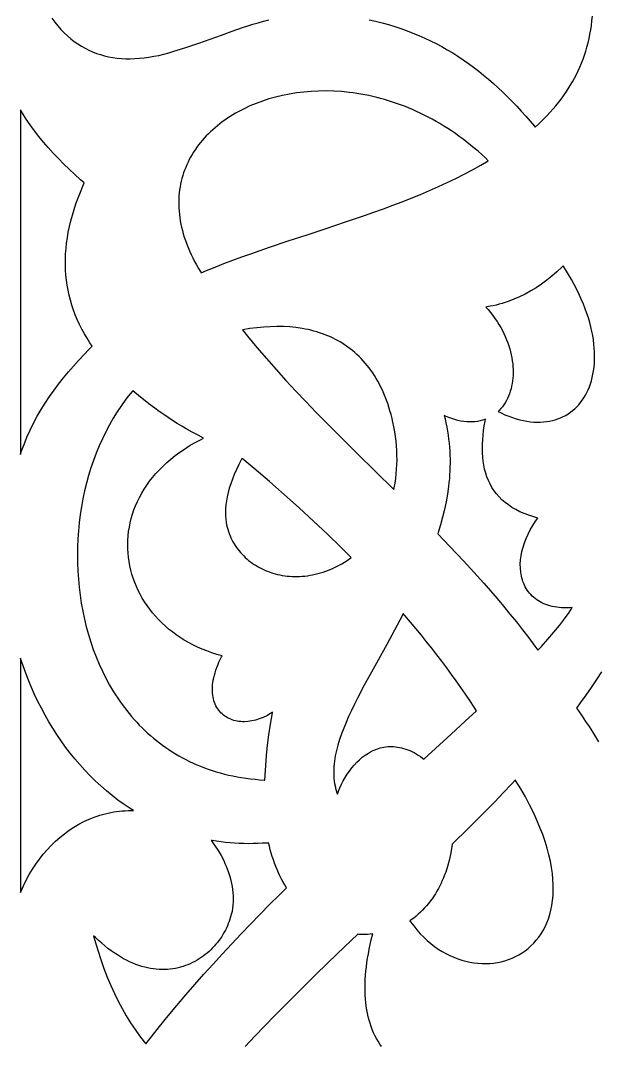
# Model space of a CAD drawing. Extents: x -340 to 340, y -265 to 265.
# Drawn here: x 230.2 to 258.09, y 35.36 to 84.92 of the extents above; entities that cross this region are included whole.
import ezdxf

# ---------------------------------------------------------------- set-up
doc = ezdxf.new("R2010")
doc.units = 0
doc.layers.add('LAYER_1', color=18, linetype='CONTINUOUS')

msp = doc.modelspace()

# ---------------------------------------------------------------- linework, layer by layer
at = {"layer": 'LAYER_1'}
for points in [[(231.713, 85.033), (231.858, 84.841), (232.008, 84.659), (232.161, 84.488), (232.317, 84.327), (232.477, 84.177), (232.641, 84.037), (232.808, 83.907), (232.978, 83.787), (233.152, 83.677), (233.329, 83.576), (233.51, 83.485), (233.694, 83.403), (233.882, 83.33), (234.073, 83.267), (234.268, 83.212), (234.467, 83.166), (234.669, 83.13), (234.875, 83.102), (235.085, 83.082), (235.298, 83.072), (235.515, 83.07), (235.736, 83.076), (235.96, 83.091), (236.188, 83.114), (236.419, 83.146), (236.654, 83.186), (236.893, 83.234), (237.135, 83.291), (237.38, 83.355), (237.63, 83.428), (237.944, 83.526), (238.249, 83.626), (238.835, 83.825), (239.927, 84.217), (240.446, 84.403), (240.954, 84.579), (241.206, 84.662), (241.459, 84.741), (241.711, 84.815), (241.965, 84.885), (242.221, 84.95)], [(247.082, 84.951), (247.399, 84.881), (247.711, 84.804), (248.019, 84.72), (248.323, 84.629), (248.622, 84.531), (248.917, 84.426), (249.207, 84.314), (249.494, 84.196), (249.776, 84.071), (250.054, 83.94), (250.328, 83.802), (250.598, 83.657), (250.865, 83.506), (251.128, 83.35), (251.386, 83.186), (251.642, 83.017), (251.893, 82.842), (252.142, 82.661), (252.387, 82.474), (252.628, 82.281), (252.866, 82.082), (253.101, 81.878), (253.333, 81.669), (253.562, 81.453), (253.788, 81.233), (254.01, 81.007), (254.231, 80.776), (254.448, 80.539), (254.663, 80.298), (254.875, 80.051), (255.084, 79.801), (255.119, 79.758), (255.123, 79.761), (255.277, 79.902), (255.428, 80.045), (255.575, 80.19), (255.718, 80.338), (255.857, 80.488), (255.992, 80.64), (256.124, 80.795), (256.251, 80.952), (256.375, 81.112), (256.494, 81.274), (256.609, 81.439), (256.719, 81.606), (256.825, 81.776), (256.927, 81.949), (257.024, 82.125), (257.117, 82.303), (257.205, 82.484), (257.288, 82.669), (257.367, 82.856), (257.441, 83.046), (257.509, 83.24), (257.573, 83.436), (257.632, 83.636), (257.685, 83.839), (257.734, 84.045), (257.777, 84.255), (257.814, 84.468), (257.846, 84.685), (257.873, 84.905), (257.894, 85.129)], [(258.333, 53.393), (258.092, 53.019), (257.841, 52.645), (257.579, 52.27), (257.308, 51.896), (257.117, 51.64), (257.215, 51.505), (257.395, 51.251), (257.568, 50.999), (257.735, 50.749), (257.895, 50.501), (258.049, 50.254), (258.197, 50.009)], [(247.686, 35.258), (247.598, 35.385), (247.516, 35.516), (247.438, 35.651), (247.366, 35.79), (247.299, 35.934), (247.236, 36.081), (247.179, 36.231), (247.127, 36.386), (247.08, 36.544), (247.038, 36.706), (247.001, 36.871), (246.97, 37.04), (246.943, 37.213), (246.921, 37.388), (246.904, 37.568), (246.892, 37.75), (246.885, 37.936), (246.883, 38.126), (246.886, 38.318), (246.894, 38.514), (246.907, 38.713), (246.925, 38.915), (246.948, 39.121), (246.976, 39.329), (247.008, 39.541), (247.046, 39.755), (247.088, 39.973), (247.136, 40.194), (247.189, 40.419), (247.267, 40.714), (247.137, 40.702), (246.996, 40.693), (246.856, 40.688), (246.717, 40.688), (246.581, 40.692), (246.536, 40.695), (245.558, 39.761), (244.526, 38.765), (244.017, 38.267), (243.512, 37.768), (243.012, 37.269), (242.519, 36.769), (242.033, 36.268), (241.555, 35.768), (241.085, 35.267)]]:
    msp.add_lwpolyline(points, dxfattribs=at)
for points in [[(252.853, 78.133), (252.712, 78.268), (252.534, 78.431), (252.356, 78.59), (252.176, 78.744), (251.995, 78.893), (251.813, 79.038), (251.63, 79.178), (251.446, 79.314), (251.261, 79.446), (251.075, 79.573), (250.888, 79.696), (250.7, 79.814), (250.512, 79.928), (250.323, 80.038), (250.134, 80.143), (249.944, 80.245), (249.753, 80.342), (249.562, 80.435), (249.371, 80.524), (249.179, 80.609), (248.987, 80.69), (248.795, 80.767), (248.603, 80.839), (248.41, 80.908), (248.218, 80.973), (248.025, 81.034), (247.833, 81.092), (247.641, 81.145), (247.449, 81.195), (247.258, 81.241), (247.066, 81.283), (246.875, 81.321), (246.685, 81.356), (246.495, 81.387), (246.305, 81.415), (246.117, 81.438), (245.741, 81.476), (245.368, 81.499), (244.999, 81.509), (244.634, 81.505), (244.274, 81.488), (243.919, 81.458), (243.569, 81.416), (243.225, 81.361), (242.888, 81.294), (242.557, 81.215), (242.234, 81.124), (241.919, 81.022), (241.612, 80.909), (241.314, 80.785), (241.025, 80.65), (240.744, 80.505), (240.609, 80.429), (240.476, 80.351), (240.346, 80.269), (240.218, 80.186), (240.093, 80.1), (239.97, 80.012), (239.851, 79.921), (239.734, 79.828), (239.621, 79.733), (239.51, 79.636), (239.403, 79.537), (239.299, 79.435), (239.198, 79.331), (239.1, 79.226), (239.006, 79.118), (238.915, 79.008), (238.827, 78.896), (238.743, 78.783), (238.662, 78.667), (238.585, 78.55), (238.511, 78.43), (238.441, 78.309), (238.375, 78.186), (238.313, 78.062), (238.254, 77.935), (238.2, 77.807), (238.149, 77.677), (238.102, 77.546), (238.059, 77.412), (238.02, 77.277), (237.986, 77.141), (237.955, 77.003), (237.929, 76.863), (237.907, 76.722), (237.89, 76.579), (237.876, 76.435), (237.868, 76.289), (237.863, 76.142), (237.864, 75.993), (237.869, 75.843), (237.878, 75.691), (237.893, 75.538), (237.912, 75.384), (237.936, 75.228), (237.965, 75.071), (238, 74.912), (238.039, 74.752), (238.083, 74.591), (238.133, 74.429), (238.188, 74.265), (238.248, 74.1), (238.314, 73.934), (238.386, 73.767), (238.463, 73.599), (238.545, 73.43), (238.633, 73.259), (238.727, 73.088), (238.827, 72.915), (238.933, 72.742), (238.955, 72.708), (239.209, 72.815), (239.627, 72.985), (240.051, 73.152), (240.482, 73.315), (240.918, 73.476), (241.359, 73.634), (242.255, 73.945), (243.164, 74.251), (244.084, 74.555), (245.009, 74.86), (245.935, 75.169), (246.859, 75.485), (247.318, 75.647), (247.774, 75.812), (248.228, 75.979), (248.679, 76.151), (249.125, 76.327), (249.567, 76.507), (250.004, 76.691), (250.436, 76.881), (250.861, 77.076), (251.28, 77.277), (251.691, 77.485), (252.095, 77.699), (252.49, 77.919)], [(230.2, 63.922), (230.207, 63.942), (230.288, 64.171), (230.373, 64.4), (230.516, 64.751), (230.671, 65.095), (230.837, 65.433), (231.015, 65.765), (231.203, 66.089), (231.401, 66.408), (231.608, 66.72), (231.824, 67.026), (232.048, 67.326), (232.28, 67.62), (232.519, 67.909), (232.764, 68.192), (233.015, 68.47), (233.271, 68.742), (233.532, 69.01), (233.677, 69.154), (233.566, 69.318), (233.426, 69.539), (233.295, 69.762), (233.172, 69.987), (233.058, 70.214), (232.953, 70.443), (232.856, 70.674), (232.768, 70.908), (232.688, 71.143), (232.618, 71.381), (232.556, 71.621), (232.503, 71.863), (232.46, 72.107), (232.425, 72.354), (232.399, 72.602), (232.382, 72.853), (232.374, 73.107), (232.375, 73.362), (232.386, 73.62), (232.405, 73.88), (232.433, 74.143), (232.471, 74.408), (232.517, 74.675), (232.573, 74.945), (232.638, 75.217), (232.712, 75.491), (232.795, 75.769), (232.887, 76.048), (232.988, 76.331), (233.099, 76.616), (233.218, 76.904), (233.286, 77.057), (233.112, 77.21), (232.831, 77.462), (232.558, 77.718), (232.293, 77.975), (232.035, 78.236), (231.786, 78.5), (231.545, 78.766), (231.313, 79.036), (231.091, 79.309), (230.878, 79.585), (230.674, 79.865), (230.481, 80.148), (230.299, 80.435), (230.2, 80.604)], [(253.325, 65.998), (253.469, 65.927), (253.657, 65.843), (253.842, 65.768), (254.024, 65.702), (254.204, 65.645), (254.38, 65.597), (254.554, 65.557), (254.724, 65.526), (254.891, 65.503), (255.054, 65.488), (255.214, 65.481), (255.37, 65.481), (255.522, 65.49), (255.671, 65.505), (255.816, 65.528), (255.957, 65.558), (256.094, 65.595), (256.226, 65.639), (256.355, 65.69), (256.48, 65.747), (256.6, 65.81), (256.716, 65.88), (256.828, 65.957), (256.935, 66.039), (257.038, 66.128), (257.136, 66.222), (257.23, 66.323), (257.319, 66.429), (257.403, 66.542), (257.483, 66.66), (257.557, 66.784), (257.626, 66.913), (257.69, 67.048), (257.748, 67.189), (257.8, 67.334), (257.847, 67.485), (257.888, 67.642), (257.923, 67.803), (257.952, 67.969), (257.974, 68.14), (257.99, 68.316), (257.999, 68.496), (258.002, 68.681), (257.997, 68.87), (257.986, 69.063), (257.967, 69.26), (257.942, 69.462), (257.908, 69.667), (257.867, 69.876), (257.819, 70.088), (257.762, 70.304), (257.698, 70.523), (257.625, 70.746), (257.545, 70.971), (257.456, 71.199), (257.358, 71.43), (257.252, 71.664), (257.137, 71.901), (257.013, 72.139), (256.88, 72.38), (256.738, 72.624), (256.587, 72.869), (256.475, 73.04), (256.414, 72.979), (256.174, 72.756), (255.929, 72.545), (255.68, 72.347), (255.426, 72.162), (255.168, 71.989), (254.905, 71.829), (254.638, 71.682), (254.366, 71.548), (254.09, 71.428), (253.81, 71.323), (253.667, 71.274), (253.523, 71.23), (253.379, 71.189), (253.233, 71.151), (253.086, 71.118), (252.938, 71.087), (252.79, 71.061), (252.738, 71.053), (252.845, 70.931), (252.962, 70.79), (253.072, 70.647), (253.177, 70.503), (253.275, 70.357), (253.367, 70.211), (253.453, 70.064), (253.533, 69.916), (253.608, 69.768), (253.676, 69.62), (253.738, 69.471), (253.795, 69.323), (253.846, 69.175), (253.891, 69.027), (253.931, 68.88), (253.965, 68.733), (253.994, 68.588), (254.017, 68.443), (254.034, 68.3), (254.047, 68.158), (254.053, 68.018), (254.055, 67.88), (254.051, 67.743), (254.042, 67.609), (254.028, 67.477), (254.008, 67.347), (253.984, 67.22), (253.954, 67.096), (253.919, 66.975), (253.879, 66.856), (253.834, 66.742), (253.784, 66.63), (253.729, 66.523), (253.669, 66.419), (253.604, 66.32), (253.534, 66.225), (253.459, 66.134), (253.379, 66.049)], [(248.279, 62.216), (248.299, 62.308), (248.339, 62.528), (248.371, 62.749), (248.397, 62.973), (248.416, 63.198), (248.428, 63.424), (248.433, 63.651), (248.431, 63.878), (248.423, 64.107), (248.408, 64.335), (248.387, 64.564), (248.359, 64.792), (248.324, 65.02), (248.283, 65.247), (248.236, 65.473), (248.191, 65.663), (248.143, 65.848), (248.092, 66.029), (248.038, 66.206), (247.981, 66.378), (247.922, 66.546), (247.859, 66.71), (247.793, 66.869), (247.725, 67.024), (247.653, 67.174), (247.579, 67.321), (247.503, 67.463), (247.424, 67.601), (247.342, 67.735), (247.257, 67.865), (247.17, 67.99), (247.081, 68.112), (246.989, 68.23), (246.895, 68.344), (246.798, 68.454), (246.699, 68.56), (246.597, 68.663), (246.494, 68.761), (246.388, 68.856), (246.28, 68.947), (246.169, 69.035), (246.057, 69.118), (245.942, 69.199), (245.825, 69.275), (245.706, 69.348), (245.585, 69.418), (245.462, 69.484), (245.337, 69.547), (245.21, 69.606), (245.081, 69.662), (244.95, 69.714), (244.818, 69.763), (244.683, 69.809), (244.546, 69.852), (244.408, 69.891), (244.268, 69.926), (244.126, 69.959), (243.982, 69.988), (243.838, 70.014), (243.541, 70.057), (243.239, 70.087), (242.931, 70.104), (242.617, 70.109), (242.298, 70.102), (241.974, 70.083), (241.645, 70.051), (241.312, 70.009), (240.974, 69.954), (240.955, 69.951), (241.197, 69.648), (241.652, 69.098), (242.114, 68.558), (242.582, 68.027), (243.055, 67.503), (243.534, 66.986), (244.018, 66.474), (244.507, 65.967), (244.999, 65.464), (245.496, 64.964), (246.499, 63.967)], [(239.504, 52.778), (239.518, 52.888), (239.536, 53), (239.56, 53.115), (239.588, 53.233), (239.622, 53.353), (239.661, 53.475), (239.705, 53.601), (239.754, 53.728), (239.809, 53.859), (239.87, 53.992), (239.936, 54.128), (239.961, 54.174), (239.709, 54.244), (239.465, 54.321), (239.226, 54.406), (238.994, 54.498), (238.768, 54.597), (238.549, 54.703), (238.337, 54.815), (238.131, 54.934), (237.932, 55.059), (237.739, 55.191), (237.554, 55.327), (237.375, 55.47), (237.204, 55.617), (237.04, 55.77), (236.883, 55.928), (236.734, 56.09), (236.592, 56.257), (236.457, 56.428), (236.33, 56.603), (236.211, 56.782), (236.1, 56.965), (235.996, 57.151), (235.9, 57.34), (235.813, 57.532), (235.733, 57.726), (235.662, 57.924), (235.599, 58.123), (235.544, 58.324), (235.497, 58.528), (235.459, 58.733), (235.43, 58.939), (235.409, 59.146), (235.398, 59.354), (235.394, 59.563), (235.4, 59.773), (235.415, 59.982), (235.439, 60.192), (235.472, 60.401), (235.514, 60.61), (235.565, 60.818), (235.626, 61.025), (235.696, 61.231), (235.775, 61.436), (235.864, 61.639), (235.963, 61.84), (236.071, 62.039), (236.189, 62.235), (236.317, 62.429), (236.454, 62.62), (236.601, 62.809), (236.758, 62.993), (236.925, 63.175), (237.102, 63.352), (237.289, 63.526), (237.486, 63.696), (237.693, 63.861), (237.91, 64.022), (238.138, 64.178), (238.376, 64.329), (238.624, 64.474), (238.882, 64.615), (239.063, 64.706), (238.797, 64.845), (238.519, 64.997), (238.26, 65.142), (238.016, 65.283), (237.785, 65.422), (237.563, 65.562), (237.347, 65.703), (237.135, 65.848), (236.923, 65.999), (236.708, 66.157), (236.488, 66.325), (236.018, 66.696), (235.639, 67.005), (235.53, 66.873), (235.417, 66.731), (235.306, 66.587), (235.091, 66.289), (234.886, 65.984), (234.691, 65.669), (234.507, 65.347), (234.332, 65.017), (234.168, 64.679), (234.014, 64.335), (233.87, 63.984), (233.737, 63.628), (233.614, 63.266), (233.502, 62.899), (233.4, 62.527), (233.308, 62.151), (233.227, 61.772), (233.156, 61.389), (233.096, 61.004), (233.047, 60.616), (233.008, 60.226), (232.98, 59.836), (232.963, 59.444), (232.957, 59.052), (232.961, 58.659), (232.976, 58.268), (233.002, 57.877), (233.039, 57.488), (233.087, 57.1), (233.145, 56.715), (233.215, 56.332), (233.295, 55.953), (233.387, 55.578), (233.489, 55.206), (233.602, 54.839), (233.727, 54.478), (233.862, 54.121), (234.009, 53.771), (234.166, 53.427), (234.335, 53.09), (234.515, 52.76), (234.706, 52.437), (234.805, 52.28), (234.908, 52.124), (235.013, 51.971), (235.121, 51.819), (235.232, 51.67), (235.345, 51.523), (235.462, 51.378), (235.581, 51.236), (235.703, 51.096), (235.828, 50.959), (235.955, 50.824), (236.086, 50.692), (236.219, 50.563), (236.355, 50.436), (236.494, 50.313), (236.636, 50.192), (236.78, 50.074), (236.927, 49.958), (237.078, 49.846), (237.231, 49.737), (237.387, 49.631), (237.546, 49.529), (237.707, 49.429), (237.872, 49.333), (238.039, 49.24), (238.21, 49.15), (238.383, 49.064), (238.559, 48.981), (238.738, 48.902), (238.92, 48.826), (239.105, 48.754), (239.293, 48.686), (239.484, 48.621), (239.678, 48.561), (239.875, 48.504), (240.074, 48.451), (240.277, 48.402), (240.483, 48.357), (240.692, 48.316), (240.904, 48.279), (241.119, 48.247), (241.337, 48.219), (241.557, 48.195), (241.782, 48.175), (242.009, 48.16), (242.038, 48.159), (242.046, 48.404), (242.073, 48.869), (242.112, 49.348), (242.164, 49.842), (242.23, 50.35), (242.309, 50.872), (242.403, 51.409), (242.409, 51.438), (242.312, 51.375), (242.129, 51.273), (241.946, 51.187), (241.762, 51.115), (241.579, 51.06), (241.396, 51.019), (241.216, 50.994), (241.041, 50.984), (240.952, 50.985), (240.866, 50.99), (240.781, 50.999), (240.697, 51.012), (240.615, 51.028), (240.535, 51.049), (240.456, 51.073), (240.379, 51.102), (240.304, 51.135), (240.231, 51.171), (240.16, 51.212), (240.093, 51.257), (240.027, 51.305), (239.965, 51.358), (239.906, 51.415), (239.85, 51.475), (239.798, 51.539), (239.75, 51.607), (239.705, 51.679), (239.664, 51.754), (239.627, 51.832), (239.595, 51.913), (239.567, 51.998), (239.543, 52.086), (239.523, 52.176), (239.509, 52.27), (239.498, 52.366), (239.493, 52.465), (239.492, 52.567), (239.496, 52.671)], [(252.715, 65.618), (252.69, 65.608), (252.575, 65.571), (252.456, 65.54), (252.333, 65.517), (252.207, 65.501), (252.078, 65.493), (251.945, 65.492), (251.81, 65.499), (251.671, 65.514), (251.53, 65.536), (251.386, 65.567), (251.24, 65.606), (251.091, 65.653), (250.939, 65.708), (250.785, 65.771), (250.72, 65.801), (250.759, 65.64), (250.803, 65.441), (250.843, 65.243), (250.877, 65.046), (250.908, 64.85), (250.934, 64.655), (250.955, 64.461), (250.973, 64.268), (250.986, 64.075), (250.995, 63.884), (251, 63.693), (251.001, 63.503), (250.998, 63.313), (250.991, 63.124), (250.981, 62.935), (250.967, 62.747), (250.949, 62.56), (250.927, 62.372), (250.874, 61.999), (250.808, 61.627), (250.728, 61.255), (250.637, 60.883), (250.533, 60.511), (250.42, 60.141), (250.402, 60.082), (250.993, 59.469), (251.658, 58.763), (251.988, 58.405), (252.314, 58.045), (252.639, 57.682), (252.96, 57.315), (253.278, 56.946), (253.592, 56.573), (253.903, 56.196), (254.211, 55.815), (254.514, 55.43), (254.813, 55.04), (255.108, 54.646), (255.254, 54.445), (255.423, 54.628), (255.736, 54.978), (256.027, 55.318), (256.296, 55.647), (256.541, 55.966), (256.762, 56.274), (256.863, 56.423), (256.917, 56.507), (256.782, 56.499), (256.652, 56.495), (256.526, 56.496), (256.403, 56.501), (256.283, 56.511), (256.167, 56.524), (256.054, 56.542), (255.945, 56.565), (255.839, 56.591), (255.737, 56.621), (255.638, 56.656), (255.542, 56.694), (255.45, 56.736), (255.362, 56.782), (255.278, 56.832), (255.197, 56.885), (255.12, 56.942), (255.047, 57.003), (254.977, 57.066), (254.912, 57.133), (254.851, 57.202), (254.793, 57.275), (254.74, 57.35), (254.69, 57.428), (254.645, 57.508), (254.603, 57.59), (254.566, 57.675), (254.532, 57.762), (254.503, 57.85), (254.477, 57.94), (254.456, 58.032), (254.438, 58.125), (254.423, 58.222), (254.406, 58.413), (254.404, 58.611), (254.416, 58.813), (254.442, 59.017), (254.482, 59.224), (254.536, 59.433), (254.604, 59.643), (254.685, 59.854), (254.779, 60.065), (254.887, 60.275), (255.007, 60.483), (255.141, 60.689), (255.251, 60.841), (255.051, 60.896), (254.815, 60.972), (254.593, 61.056), (254.383, 61.148), (254.185, 61.249), (253.999, 61.357), (253.826, 61.473), (253.664, 61.597), (253.514, 61.728), (253.376, 61.867), (253.249, 62.012), (253.135, 62.165), (253.031, 62.324), (252.939, 62.489), (252.858, 62.66), (252.787, 62.836), (252.727, 63.018), (252.677, 63.204), (252.637, 63.395), (252.606, 63.59), (252.584, 63.79), (252.571, 63.994), (252.567, 64.202), (252.57, 64.414), (252.581, 64.629), (252.6, 64.848), (252.626, 65.07), (252.658, 65.296), (252.697, 65.526)], [(244.347, 58.092), (244.474, 58.12), (244.602, 58.151), (244.73, 58.187), (244.858, 58.227), (244.987, 58.272), (245.115, 58.321), (245.244, 58.374), (245.373, 58.431), (245.502, 58.494), (245.63, 58.561), (245.758, 58.632), (245.886, 58.708), (246.014, 58.789), (246.141, 58.875), (246.212, 58.926), (245.73, 59.41), (245.07, 60.052), (244.394, 60.692), (243.701, 61.33), (242.99, 61.968), (242.261, 62.605), (241.513, 63.244), (240.93, 63.73), (240.904, 63.683), (240.775, 63.432), (240.658, 63.189), (240.553, 62.952), (240.461, 62.723), (240.38, 62.5), (240.31, 62.283), (240.252, 62.074), (240.205, 61.87), (240.169, 61.674), (240.143, 61.483), (240.128, 61.299), (240.122, 61.121), (240.126, 60.949), (240.14, 60.782), (240.163, 60.62), (240.184, 60.511), (240.21, 60.402), (240.239, 60.295), (240.272, 60.19), (240.308, 60.087), (240.349, 59.986), (240.392, 59.886), (240.439, 59.789), (240.49, 59.693), (240.544, 59.6), (240.601, 59.509), (240.661, 59.42), (240.725, 59.333), (240.791, 59.249), (240.86, 59.167), (240.933, 59.087), (241.008, 59.01), (241.086, 58.935), (241.166, 58.862), (241.249, 58.793), (241.335, 58.725), (241.423, 58.661), (241.514, 58.599), (241.607, 58.54), (241.702, 58.484), (241.8, 58.43), (241.899, 58.38), (242.001, 58.333), (242.104, 58.288), (242.21, 58.247), (242.317, 58.209), (242.426, 58.174), (242.537, 58.142), (242.649, 58.114), (242.763, 58.089), (242.878, 58.067), (242.995, 58.049), (243.112, 58.034), (243.232, 58.023), (243.352, 58.016), (243.473, 58.012), (243.595, 58.012), (243.719, 58.015), (243.843, 58.023), (243.968, 58.034), (244.093, 58.05), (244.22, 58.069)], [(251.053, 50.375), (251.738, 51.006), (252.277, 51.507), (252.163, 51.686), (251.955, 52.004), (251.742, 52.322), (251.524, 52.639), (251.302, 52.956), (251.074, 53.274), (250.842, 53.591), (250.605, 53.907), (250.364, 54.224), (250.118, 54.541), (249.867, 54.857), (249.611, 55.173), (249.351, 55.489), (249.086, 55.805), (248.817, 56.121), (248.735, 56.215), (248.694, 56.138), (248.317, 55.419), (247.937, 54.72), (247.198, 53.383), (246.85, 52.745), (246.524, 52.127), (246.372, 51.825), (246.228, 51.528), (246.092, 51.236), (245.966, 50.949), (245.85, 50.667), (245.745, 50.39), (245.651, 50.117), (245.569, 49.849), (245.501, 49.587), (245.445, 49.329), (245.404, 49.075), (245.389, 48.952), (245.378, 48.828), (245.371, 48.706), (245.367, 48.585), (245.367, 48.465), (245.372, 48.347), (245.38, 48.229), (245.393, 48.113), (245.41, 47.997), (245.431, 47.883), (245.457, 47.769), (245.487, 47.656), (245.522, 47.545), (245.547, 47.472), (245.602, 47.621), (245.671, 47.791), (245.748, 47.959), (245.832, 48.124), (245.923, 48.286), (246.021, 48.443), (246.126, 48.596), (246.238, 48.744), (246.356, 48.885), (246.481, 49.019), (246.612, 49.146), (246.75, 49.263), (246.895, 49.372), (247.046, 49.469), (247.203, 49.556), (247.367, 49.63), (247.534, 49.69), (247.623, 49.715), (247.711, 49.737), (247.801, 49.754), (247.892, 49.768), (247.984, 49.777), (248.077, 49.782), (248.171, 49.783), (248.266, 49.779), (248.362, 49.771), (248.459, 49.759), (248.557, 49.742), (248.655, 49.72), (248.754, 49.693), (248.854, 49.661), (248.954, 49.625), (249.055, 49.584), (249.156, 49.537), (249.257, 49.486), (249.359, 49.429), (249.462, 49.367), (249.565, 49.3), (249.668, 49.227), (249.738, 49.174)], [(231.39, 51.306), (231.214, 51.632), (231.046, 51.964), (230.885, 52.301), (230.733, 52.643), (230.588, 52.989), (230.452, 53.339), (230.323, 53.693), (230.203, 54.05), (230.2, 54.06), (230.2, 42.713), (230.214, 42.748), (230.342, 43.035), (230.479, 43.313), (230.625, 43.582), (230.781, 43.842), (230.946, 44.093), (231.119, 44.334), (231.3, 44.565), (231.49, 44.786), (231.688, 44.996), (231.893, 45.196), (232.105, 45.384), (232.325, 45.561), (232.552, 45.727), (232.785, 45.88), (233.024, 46.021), (233.27, 46.149), (233.521, 46.265), (233.776, 46.366), (233.908, 46.413), (234.039, 46.455), (234.172, 46.494), (234.306, 46.53), (234.441, 46.562), (234.577, 46.59), (234.714, 46.615), (234.853, 46.636), (234.992, 46.653), (235.132, 46.667), (235.273, 46.677), (235.415, 46.683), (235.558, 46.685), (235.668, 46.684), (235.512, 46.781), (235.214, 46.982), (234.922, 47.192), (234.637, 47.411), (234.358, 47.639), (234.087, 47.876), (233.822, 48.121), (233.565, 48.375), (233.314, 48.636), (233.071, 48.906), (232.835, 49.182), (232.606, 49.466), (232.385, 49.757), (232.171, 50.054), (231.964, 50.358), (231.765, 50.668), (231.574, 50.984)], [(250.566, 43.167), (250.502, 43.036), (250.434, 42.908), (250.363, 42.782), (250.289, 42.658), (250.211, 42.536), (250.129, 42.417), (250.045, 42.301), (249.956, 42.187), (249.865, 42.077), (249.769, 41.969), (249.67, 41.865), (249.568, 41.764), (249.462, 41.667), (249.353, 41.573), (249.24, 41.483), (249.124, 41.398), (249.057, 41.352), (249.09, 41.302), (249.24, 41.098), (249.396, 40.906), (249.558, 40.724), (249.724, 40.554), (249.894, 40.394), (250.069, 40.246), (250.248, 40.109), (250.43, 39.982), (250.615, 39.866), (250.803, 39.761), (250.993, 39.666), (251.184, 39.582), (251.377, 39.508), (251.571, 39.445), (251.766, 39.392), (251.96, 39.349), (252.155, 39.317), (252.349, 39.294), (252.542, 39.282), (252.733, 39.28), (252.923, 39.288), (253.111, 39.305), (253.296, 39.333), (253.478, 39.37), (253.657, 39.417), (253.832, 39.473), (254.002, 39.539), (254.169, 39.615), (254.33, 39.7), (254.487, 39.794), (254.638, 39.897), (254.783, 40.01), (254.921, 40.132), (255.054, 40.264), (255.179, 40.404), (255.297, 40.554), (255.407, 40.713), (255.509, 40.882), (255.603, 41.06), (255.688, 41.247), (255.763, 41.444), (255.829, 41.65), (255.885, 41.865), (255.93, 42.09), (255.965, 42.324), (255.988, 42.568), (255.998, 42.821), (255.997, 43.084), (255.983, 43.356), (255.955, 43.638), (255.914, 43.929), (255.859, 44.229), (255.789, 44.539), (255.703, 44.857), (255.603, 45.185), (255.486, 45.522), (255.353, 45.868), (255.202, 46.223), (255.035, 46.587), (254.85, 46.96), (254.647, 47.341), (254.425, 47.731), (254.178, 48.139), (254.165, 48.165), (253.97, 47.955), (253.571, 47.534), (253.166, 47.113), (252.754, 46.692), (251.913, 45.848), (251.103, 45.052), (251.074, 44.836), (251.023, 44.549), (250.958, 44.264), (250.88, 43.983), (250.789, 43.706), (250.738, 43.568), (250.684, 43.433), (250.627, 43.299)], [(241.015, 45.085), (240.791, 45.093), (240.57, 45.105), (240.349, 45.122), (240.131, 45.143), (239.914, 45.168), (239.7, 45.198), (239.487, 45.232), (239.432, 45.241), (239.485, 45.173), (239.632, 44.965), (239.775, 44.743), (239.912, 44.507), (240.04, 44.259), (240.101, 44.129), (240.158, 43.997), (240.212, 43.863), (240.263, 43.726), (240.31, 43.587), (240.352, 43.446), (240.39, 43.303), (240.423, 43.158), (240.451, 43.011), (240.473, 42.863), (240.489, 42.714), (240.499, 42.563), (240.503, 42.412), (240.499, 42.259), (240.488, 42.106), (240.47, 41.953), (240.443, 41.8), (240.409, 41.648), (240.378, 41.537), (240.344, 41.427), (240.307, 41.318), (240.265, 41.211), (240.22, 41.104), (240.172, 40.999), (240.12, 40.894), (240.064, 40.792), (240.005, 40.69), (239.943, 40.591), (239.878, 40.493), (239.809, 40.397), (239.737, 40.303), (239.662, 40.212), (239.583, 40.122), (239.502, 40.035), (239.418, 39.95), (239.331, 39.869), (239.24, 39.789), (239.147, 39.713), (239.052, 39.64), (238.953, 39.57), (238.852, 39.503), (238.748, 39.44), (238.641, 39.38), (238.532, 39.324), (238.421, 39.272), (238.307, 39.224), (238.191, 39.18), (238.072, 39.14), (237.951, 39.104), (237.829, 39.073), (237.704, 39.047), (237.577, 39.026), (237.448, 39.009), (237.317, 38.998), (237.185, 38.992), (237.051, 38.991), (236.915, 38.995), (236.778, 39.005), (236.639, 39.021), (236.499, 39.043), (236.358, 39.07), (236.215, 39.104), (236.072, 39.143), (235.927, 39.189), (235.781, 39.241), (235.635, 39.3), (235.487, 39.365), (235.339, 39.437), (235.19, 39.515), (235.041, 39.6), (234.891, 39.693), (234.74, 39.792), (234.589, 39.898), (234.437, 40.012), (234.285, 40.133), (234.133, 40.262), (233.98, 40.398), (233.827, 40.542), (233.744, 40.623), (233.806, 40.389), (233.942, 39.924), (234.087, 39.474), (234.24, 39.041), (234.402, 38.622), (234.571, 38.219), (234.748, 37.831), (234.933, 37.456), (235.126, 37.096), (235.326, 36.749), (235.532, 36.415), (235.746, 36.093), (235.967, 35.784), (236.194, 35.487), (236.271, 35.393), (236.521, 35.715), (236.933, 36.233), (237.351, 36.746), (237.775, 37.256), (238.206, 37.762), (238.641, 38.264), (239.082, 38.762), (239.527, 39.256), (239.976, 39.745), (240.428, 40.231), (240.884, 40.712), (241.342, 41.189), (241.802, 41.662), (242.264, 42.13), (242.728, 42.594), (243.077, 42.94), (242.995, 43.081), (242.915, 43.224), (242.839, 43.37), (242.765, 43.519), (242.695, 43.67), (242.629, 43.824), (242.566, 43.98), (242.505, 44.137), (242.449, 44.297), (242.395, 44.459), (242.345, 44.622), (242.298, 44.787), (242.255, 44.955), (242.217, 45.118), (242.159, 45.113), (241.927, 45.098), (241.696, 45.088), (241.467, 45.082), (241.24, 45.081)]]:
    msp.add_lwpolyline(points, close=True, dxfattribs=at)

doc.saveas('drawing.dxf')
